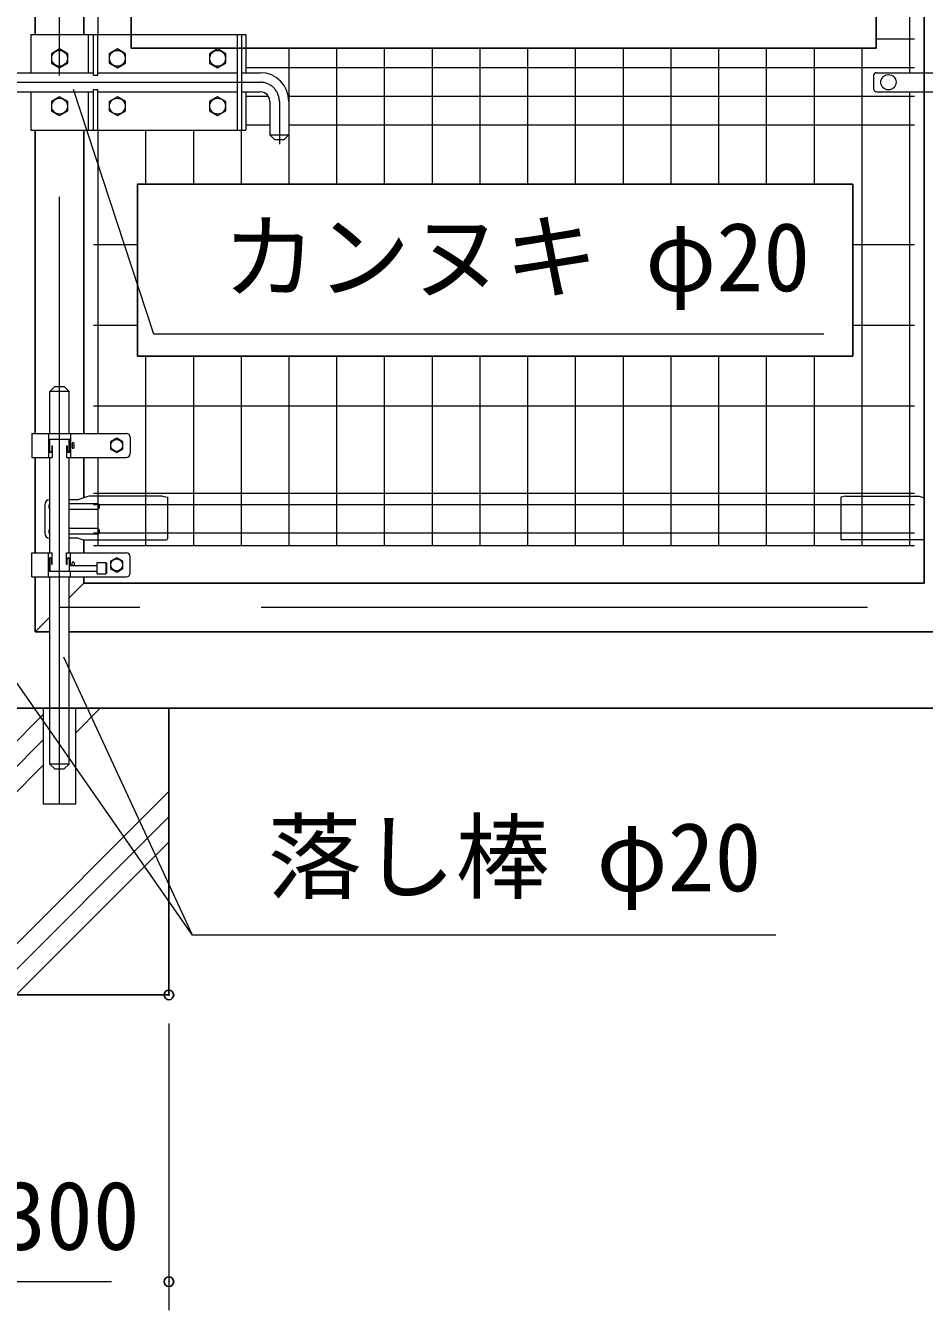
# Model space of a CAD drawing. Units: millimetres, scale not verified. Extents: x -6300 to 6300, y -4454 to 4456.
# Drawn here: x -1321 to -380, y -2440 to -1096 of the extents above; entities that cross this region are included whole.
import ezdxf
from ezdxf.enums import TextEntityAlignment as Align

# ---------------------------------------------------------------- set-up
doc = ezdxf.new("R2010")
doc.units = ezdxf.units.MM
doc.header["$LTSCALE"] = 20
doc.header["$PDMODE"] = 32
doc.header["$PDSIZE"] = 10
doc.linetypes.add('USER1', pattern=[50.8, 31.75, -6.35, 6.35, -6.35])
for name, color, linetype, lineweight in [('0-0_D-STR3', 3, 'Continuous', 13), ('0-1_D-BMK', 2, 'USER1', 13), ('0-2_D-STR1', 1, 'Continuous', 25), ('0-3_D-STR4', 7, 'Continuous', 25), ('0-4_D-BGD', 7, 'Continuous', 25), ('0-5_D-DCR-HCH', 7, 'Continuous', 13), ('0-6_D-STR-DIM', 7, 'Continuous', 13), ('0-8_Defpoints', 8, 'Continuous', 25), ('0-9_D-STR-TXT', 7, 'Continuous', 13), ('0-A_D-STR2', 7, 'Continuous', 13)]:
    doc.layers.add(name, color=color, linetype=linetype, lineweight=lineweight)
doc.styles.add('ＭＳ ゴシック', font='')
doc.styles.get('ＭＳ ゴシック').set_extended_font_data('MS Gothic')

msp = doc.modelspace()

# ---------------------------------------------------------------- linework, layer by layer
at = {"layer": '0-0_D-STR3'}
for p, q in [((-1315.61, -1104.74), (-1090.61, -1104.74)), ((-1315.61, -1104.74), (-1315.61, -1144.74)), ((-1255.61, -1104.74), (-1255.61, -1144.74)), ((-1250.11, -1147.24), (-1250.11, -1104.74)), ((-1245.61, -1147.24), (-1245.61, -1104.74)), ((-1099.61, -1104.74), (-1099.61, -1204.74)), ((-1095.11, -1104.74), (-1095.11, -1204.74)), ((-1090.61, -1104.74), (-1090.61, -1144.74)), ((-1391.91, -1144.74), (-1250.11, -1144.74)), ((-1250.11, -1147.24), (-1245.61, -1147.24)), ((-1245.61, -1144.74), (-1099.61, -1144.74)), ((-1095.11, -1144.74), (-1075.44, -1144.74)), ((-433.11, -1147.74), (-433.11, -1161.74)), ((-430.11, -1144.74), (-279.11, -1144.74)), ((-1391.91, -1164.74), (-1250.11, -1164.74)), ((-1315.61, -1164.74), (-1315.61, -1204.74)), ((-1255.61, -1164.74), (-1255.61, -1204.74)), ((-1245.61, -1204.74), (-1245.61, -1162.24)), ((-1245.61, -1164.74), (-1099.61, -1164.74)), ((-1095.11, -1164.74), (-1075.44, -1164.74)), ((-1090.61, -1164.74), (-1090.61, -1204.74)), ((-430.11, -1164.74), (-279.11, -1164.74)), ((-1065.44, -1174.74), (-1065.44, -1209.74)), ((-1045.44, -1174.74), (-1045.44, -1209.74)), ((-1315.61, -1204.74), (-1090.61, -1204.74)), ((-1065.44, -1209.74), (-1060.44, -1214.74)), ((-1065.44, -1209.74), (-1045.44, -1209.74)), ((-1050.44, -1214.74), (-1045.44, -1209.74)), ((-1060.44, -1214.74), (-1050.44, -1214.74)), ((-1295.71, -1522.24), (-1295.71, -1478.24)), ((-1290.71, -1473.24), (-1280.71, -1473.24)), ((-1280.71, -1473.24), (-1275.71, -1478.24)), ((-1275.71, -1522.24), (-1275.71, -1478.24)), ((-1314.71, -1522.24), (-1215.71, -1522.24)), ((-1297.21, -1522.24), (-1297.21, -1547.24)), ((-1297.21, -1528.24), (-1274.21, -1528.24)), ((-1296.21, -1528.24), (-1296.21, -1540.49)), ((-1295.71, -1541.49), (-1295.71, -1528.24)), ((-1275.71, -1541.49), (-1275.71, -1528.24)), ((-1275.21, -1528.24), (-1275.21, -1540.49)), ((-1274.21, -1522.24), (-1274.21, -1547.24)), ((-1211.71, -1526.24), (-1211.71, -1543.24)), ((-1293.71, -1535.49), (-1293.71, -1540.49)), ((-1293.21, -1535.49), (-1293.21, -1547.24)), ((-1278.21, -1535.49), (-1278.21, -1547.24)), ((-1277.71, -1535.49), (-1277.71, -1540.49)), ((-1272.42, -1532.74), (-1272.42, -1536.74)), ((-1270.42, -1536.74), (-1270.42, -1532.74)), ((-1295.71, -1647.24), (-1295.71, -1547.24)), ((-1278.21, -1547.24), (-1215.71, -1547.24)), ((-1275.71, -1647.24), (-1275.71, -1547.24)), ((-1301.2, -1596.74), (-1301.2, -1626.74)), ((-1295.71, -1591.74), (-1296.2, -1591.74)), ((-1266.36, -1591.74), (-1275.71, -1591.74)), ((-1246.71, -1595.74), (-1275.71, -1595.74)), ((-1254.8, -1587.74), (-1266.36, -1591.74)), ((-1177.71, -1587.74), (-1254.8, -1587.74)), ((-1177.71, -1587.74), (-1172.71, -1588.74)), ((-1172.71, -1588.74), (-1172.71, -1632.56)), ((-462.61, -1587.74), (-467.61, -1588.74)), ((-467.61, -1588.74), (-467.61, -1632.56)), ((-462.61, -1587.74), (-385.53, -1587.74)), ((-385.53, -1587.74), (-380.01, -1589.65)), ((-1246.71, -1601.74), (-1275.71, -1601.74)), ((-1246.71, -1621.74), (-1275.71, -1621.74)), ((-1295.71, -1631.74), (-1296.2, -1631.74)), ((-1246.71, -1627.74), (-1275.71, -1627.74)), ((-1266.36, -1631.74), (-1275.71, -1631.74)), ((-1261.11, -1633.56), (-1266.36, -1631.74)), ((-1261.11, -1633.56), (-1173.71, -1633.56)), ((-380.01, -1633.56), (-466.61, -1633.56)), ((-1314.71, -1647.24), (-1293.21, -1647.24)), ((-1314.71, -1672.24), (-1314.71, -1647.24)), ((-1297.21, -1672.24), (-1297.21, -1647.24)), ((-1295.71, -1652.99), (-1295.71, -1666.24)), ((-1293.21, -1658.99), (-1293.21, -1647.24)), ((-1278.21, -1647.24), (-1215.71, -1647.24)), ((-1278.21, -1658.99), (-1278.21, -1647.24)), ((-1275.71, -1652.99), (-1275.71, -1666.24)), ((-1274.21, -1660.24), (-1274.21, -1647.24)), ((-1211.71, -1668.24), (-1211.71, -1651.24)), ((-1314.71, -1672.24), (-1314.71, -1665.6)), ((-1297.21, -1672.24), (-1297.21, -1665.6)), ((-1297.21, -1666.24), (-1274.21, -1666.24)), ((-1296.21, -1666.24), (-1296.21, -1653.99)), ((-1296.21, -1666.24), (-1296.21, -1665.6)), ((-1293.71, -1658.99), (-1293.71, -1653.99)), ((-1277.71, -1658.99), (-1277.71, -1653.99)), ((-1276.21, -1666.24), (-1246.21, -1666.24)), ((-1275.71, -1660.24), (-1246.21, -1660.24)), ((-1275.21, -1660.24), (-1275.21, -1653.99)), ((-1274.21, -1672.24), (-1274.21, -1666.24)), ((-1272.42, -1660.24), (-1272.42, -1657.74)), ((-1270.42, -1657.74), (-1270.42, -1660.24)), ((-1246.21, -1669.24), (-1246.21, -1657.24)), ((-1246.21, -1657.24), (-1237.21, -1657.24)), ((-1236.21, -1658.24), (-1237.21, -1657.24)), ((-1237.21, -1657.24), (-1237.21, -1669.24)), ((-1236.21, -1668.24), (-1236.21, -1658.24)), ((-1314.71, -1672.24), (-1215.71, -1672.24)), ((-1295.71, -1868.24), (-1295.71, -1672.24)), ((-1275.71, -1868.24), (-1275.71, -1672.24)), ((-1246.21, -1669.24), (-1237.21, -1669.24)), ((-1236.21, -1668.24), (-1237.21, -1669.24)), ((-1275.71, -1868.24), (-1295.71, -1868.24)), ((-1295.71, -1868.24), (-1290.71, -1873.24)), ((-1280.71, -1873.24), (-1275.71, -1868.24)), ((-1290.71, -1873.24), (-1280.71, -1873.24))]:
    msp.add_line(p, q, dxfattribs=at)
for points in [[(-1294.11, -1124.83), (-1294.11, -1134.65), (-1285.61, -1139.55), (-1277.11, -1134.65), (-1277.11, -1124.83), (-1285.61, -1119.92)], [(-1233.61, -1124.83), (-1233.61, -1134.65), (-1225.11, -1139.55), (-1216.61, -1134.65), (-1216.61, -1124.83), (-1225.11, -1119.92)], [(-1128.61, -1124.83), (-1128.61, -1134.65), (-1120.11, -1139.55), (-1111.61, -1134.65), (-1111.61, -1124.83), (-1120.11, -1119.92)], [(-1294.11, -1174.83), (-1294.11, -1184.65), (-1285.61, -1189.55), (-1277.11, -1184.65), (-1277.11, -1174.83), (-1285.61, -1169.92)], [(-1233.61, -1174.83), (-1233.61, -1184.65), (-1225.11, -1189.55), (-1216.61, -1184.65), (-1216.61, -1174.83), (-1225.11, -1169.92)], [(-1128.61, -1174.83), (-1128.61, -1184.65), (-1120.11, -1189.55), (-1111.61, -1184.65), (-1111.61, -1174.83), (-1120.11, -1169.92)], [(-1219.31, -1530.99), (-1225.81, -1527.24), (-1232.31, -1530.99), (-1232.31, -1538.5), (-1225.81, -1542.25), (-1219.31, -1538.5)], [(-1219.31, -1655.99), (-1225.81, -1652.24), (-1232.31, -1655.99), (-1232.31, -1663.5), (-1225.81, -1667.25), (-1219.31, -1663.5)]]:
    msp.add_lwpolyline(points, close=True, dxfattribs=at)
for points in [[(-1250.11, -1204.74), (-1250.11, -1162.24), (-1245.61, -1162.24)], [(-1275.71, -1478.24), (-1295.71, -1478.24), (-1290.71, -1473.24)], [(-1314.71, -1522.24), (-1314.71, -1547.24), (-1293.21, -1547.24)], [(-1302.71, -1809.74), (-1302.71, -1909.74), (-1268.71, -1909.74), (-1268.71, -1809.74)]]:
    msp.add_lwpolyline(points, dxfattribs=at)
for centre, radius in [((-1285.61, -1129.74), 8.25), ((-1225.11, -1129.74), 8.25), ((-1120.11, -1129.74), 8.25), ((-417.61, -1154.74), 8), ((-1285.61, -1179.74), 8.25), ((-1225.11, -1179.74), 8.25), ((-1120.11, -1179.74), 8.25), ((-1225.81, -1534.74), 6.25), ((-1225.81, -1659.74), 6.25)]:
    msp.add_circle(centre, radius, dxfattribs=at)
for centre, radius, start, end in [((-1075.44, -1174.74), 30, 0, 90), ((-430.11, -1147.74), 3, 90, 180), ((-1075.44, -1174.74), 10, 0, 90), ((-430.11, -1161.74), 3, 180, 270), ((-1271.42, -1532.74), 1, 0, 180), ((-1215.71, -1526.24), 4, 0, 90), ((-1295.46, -1540.49), 1.75, 180, 0), ((-1294.96, -1540.49), 1.25, 180, 0), ((-1293.46, -1535.49), 0.25, 0, 180), ((-1277.96, -1535.49), 0.25, 0, 180), ((-1276.46, -1540.49), 1.25, 180, 0), ((-1275.96, -1540.49), 1.75, 180, 0), ((-1271.42, -1536.74), 1, 180, 0), ((-1215.71, -1543.24), 4, 270, 0), ((-1296.2, -1596.74), 5, 90, 180), ((-1294.12, -1598.74), 3, 121.98985, 238.01015), ((-1246.71, -1598.74), 3, 270, 90), ((-1294.12, -1624.74), 3, 121.98985, 238.01015), ((-1246.71, -1624.74), 3, 270, 90), ((-1296.2, -1626.74), 5, 180, 270), ((-1173.71, -1632.56), 1, 270, 0), ((-466.61, -1632.56), 1, 180, 270), ((-1295.46, -1653.99), 1.75, 0, 180), ((-1294.96, -1653.99), 1.25, 0, 180), ((-1275.96, -1653.99), 1.75, 0, 180), ((-1276.46, -1653.99), 1.25, 0, 180), ((-1215.71, -1651.24), 4, 0, 90), ((-1293.46, -1658.99), 0.25, 180, 0), ((-1277.96, -1658.99), 0.25, 180, 0), ((-1271.42, -1657.74), 1, 0, 180), ((-1215.71, -1668.24), 4, 270, 0)]:
    msp.add_arc(centre, radius, start, end, dxfattribs=at)
at = {"layer": '0-1_D-BMK'}
for p, q in [((-1285.71, -1909.74), (-1285.71, -605.14)), ((-1591.54, -1154.74), (-1075.44, -1154.74)), ((-1055.44, -1174.74), (-1055.44, -1219.33)), ((576.34, -1704.34), (-1285.71, -1704.34))]:
    msp.add_line(p, q, dxfattribs=at)
msp.add_arc((-1075.44, -1174.74), 20, 0, 90, dxfattribs=at)
at = {"layer": '0-2_D-STR1'}
for p, q in [((-1311.11, -1104.98), (-1311.11, -579.74)), ((-380.01, -1678.94), (-380.01, -630.54)), ((-1260.31, -1104.98), (-1260.31, -794.74)), ((-1311.11, -1522.24), (-1311.11, -1204.98)), ((-1260.31, -1522.24), (-1260.31, -1204.98)), ((-1311.11, -1647.24), (-1311.11, -1547.24)), ((-1260.31, -1589.65), (-1260.31, -1547.24)), ((-1260.31, -1647.24), (-1260.31, -1633.56)), ((-1311.11, -1729.74), (-1311.11, -1672.24)), ((-1260.31, -1678.94), (-1275.71, -1694.34)), ((-1260.31, -1678.94), (-1260.31, -1672.24)), ((-380.01, -1678.94), (-1260.31, -1678.94)), ((-1295.71, -1714.34), (-1311.11, -1729.74)), ((-1295.71, -1729.74), (-1311.11, -1729.74)), ((601.89, -1729.74), (-1275.71, -1729.74))]:
    msp.add_line(p, q, dxfattribs=at)
at = {"layer": '0-3_D-STR4'}
for p, q in [((-1171.11, -2109.74), (-1171.11, -1809.74)), ((-1471.11, -2109.74), (-1171.11, -2109.74))]:
    msp.add_line(p, q, dxfattribs=at)
at = {"layer": '0-4_D-BGD'}
msp.add_line((-3071.11, -1809.74), (416.89, -1809.74), dxfattribs=at)
at = {"layer": '0-5_D-DCR-HCH'}
for p, q in [((-1268.71, -1835.42), (-1243.04, -1809.74)), ((-1339.51, -1853.18), (-1302.71, -1816.38)), ((-1339.51, -1879.7), (-1302.71, -1842.9)), ((-1339.51, -1906.22), (-1302.71, -1869.42)), ((-1383.94, -2109.74), (-1171.11, -1896.92)), ((-1357.42, -2109.74), (-1171.11, -1923.43)), ((-1330.9, -2109.74), (-1171.11, -1949.95)), ((-1171.8, -2109.74), (-1171.11, -2109.05))]:
    msp.add_line(p, q, dxfattribs=at)
at = {"layer": '0-6_D-STR-DIM'}
for p, q in [((-1171.11, -2139.74), (-1171.11, -2439.74)), ((-1411.11, -2409.74), (-1231.11, -2409.74))]:
    msp.add_line(p, q, dxfattribs=at)
at = {"layer": '0-8_Defpoints'}
for points in [[(-1210.56, -1119.02), (-1210.56, -744.02), (-430.56, -744.02), (-430.56, -1119.02)], [(-454.97, -1261.3), (-1203.91, -1261.3), (-1203.91, -1441.3), (-454.97, -1441.3)]]:
    msp.add_lwpolyline(points, close=True, dxfattribs=at)
for p in [(-1171.11, -2109.74), (-1171.11, -2409.74)]:
    msp.add_point(p, dxfattribs=at)
at = {"layer": '0-9_D-STR-TXT'}
msp.add_line((-1146.31, -2047.35), (-1281.16, -1756.31), dxfattribs=at)
for points in [[(-485.32, -1418.47), (-1186.84, -1418.47), (-1270.92, -1162.45)], [(-535.4, -2047.35), (-1146.31, -2047.35), (-1350.03, -1755.45)]]:
    msp.add_lwpolyline(points, dxfattribs=at)
at = {"layer": '0-A_D-STR2'}
for p, q in [((-1245.16, -1104.74), (-1245.16, -669.74)), ((-395.16, -1144.74), (-395.16, -669.74)), ((-390.16, -1109.74), (-430.56, -1109.74)), ((-1045.16, -1261.3), (-1045.16, -1119.02)), ((-995.16, -1261.3), (-995.16, -1119.02)), ((-945.16, -1261.3), (-945.16, -1119.02)), ((-895.16, -1261.3), (-895.16, -1119.02)), ((-845.16, -1261.3), (-845.16, -1119.02)), ((-795.16, -1261.3), (-795.16, -1119.02)), ((-745.16, -1261.3), (-745.16, -1119.02)), ((-695.16, -1261.3), (-695.16, -1119.02)), ((-645.16, -1261.3), (-645.16, -1119.02)), ((-595.16, -1261.3), (-595.16, -1119.02)), ((-545.16, -1261.3), (-545.16, -1119.02)), ((-495.16, -1261.3), (-495.16, -1119.02)), ((-445.16, -1639.74), (-445.16, -1119.02)), ((-390.16, -1139.74), (-1090.61, -1139.74)), ((-395.16, -1639.74), (-395.16, -1164.74)), ((-1066.78, -1169.74), (-1090.61, -1169.74)), ((-390.16, -1169.74), (-1045.86, -1169.74)), ((-1245.16, -1522.24), (-1245.16, -1204.74)), ((-1195.16, -1261.3), (-1195.16, -1204.74)), ((-1145.16, -1261.3), (-1145.16, -1204.74)), ((-1095.16, -1261.3), (-1095.16, -1204.74)), ((-1065.44, -1199.74), (-1090.61, -1199.74)), ((-390.16, -1199.74), (-1045.44, -1199.74)), ((-1203.91, -1324.74), (-1250.16, -1324.74)), ((-390.16, -1324.74), (-454.97, -1324.74)), ((-1203.91, -1409.24), (-1250.16, -1409.24)), ((-390.16, -1409.24), (-454.97, -1409.24)), ((-1195.16, -1639.74), (-1195.16, -1441.3)), ((-1145.16, -1639.74), (-1145.16, -1441.3)), ((-1095.16, -1639.74), (-1095.16, -1441.3)), ((-1045.16, -1639.74), (-1045.16, -1441.3)), ((-995.16, -1639.74), (-995.16, -1441.3)), ((-945.16, -1639.74), (-945.16, -1441.3)), ((-895.16, -1639.74), (-895.16, -1441.3)), ((-845.16, -1639.74), (-845.16, -1441.3)), ((-795.16, -1639.74), (-795.16, -1441.3)), ((-745.16, -1639.74), (-745.16, -1441.3)), ((-695.16, -1639.74), (-695.16, -1441.3)), ((-645.16, -1639.74), (-645.16, -1441.3)), ((-595.16, -1639.74), (-595.16, -1441.3)), ((-545.16, -1639.74), (-545.16, -1441.3)), ((-495.16, -1639.74), (-495.16, -1441.3)), ((-390.16, -1493.74), (-1250.16, -1493.74)), ((-1245.16, -1639.74), (-1245.16, -1547.24)), ((-390.16, -1584.98), (-1250.16, -1584.98)), ((-390.16, -1596.84), (-1250.16, -1596.84)), ((-390.16, -1626.64), (-1250.16, -1626.64)), ((-390.16, -1639.74), (-1250.16, -1639.74))]:
    msp.add_line(p, q, dxfattribs=at)

# ---------------------------------------------------------------- texts
at = {"layer": '0-6_D-STR-DIM', "style": 'ＭＳ ゴシック'}
msp.add_text('□300', height=72.14, dxfattribs=at).set_placement((-1447.34, -2398.11), align=Align.BOTTOM_LEFT)
at = {"layer": '0-9_D-STR-TXT', "style": 'ＭＳ ゴシック'}
for s, p in [('カンヌキ φ20', (-1115.02, -1395.02)), ('落し棒 φ20', (-1067.64, -2022.95))]:
    msp.add_text(s, height=72.14, dxfattribs=at).set_placement(p, align=Align.BOTTOM_LEFT)

doc.saveas('drawing.dxf')
